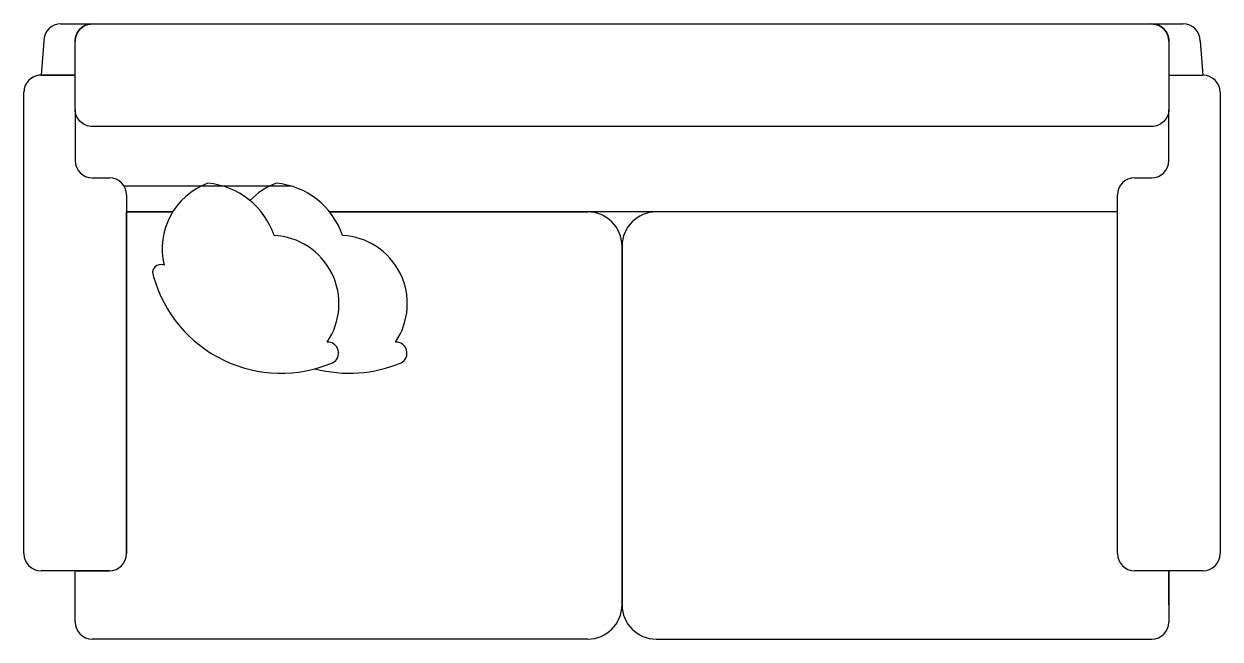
# Model space of a CAD drawing. Header units: inches. Extents: x 952 to 1534, y 135 to 801.
# Drawn here: x 1245.64 to 1289.39, y 468.39 to 490.89 of the extents above; entities that cross this region are included whole.
import ezdxf

# ---------------------------------------------------------------- set-up
doc = ezdxf.new("R2010")
doc.units = ezdxf.units.IN
doc.header["$MEASUREMENT"] = 0
doc.layers.add('Furniture', color=3, linetype='Continuous')
doc.layers.add('Main', color=140, linetype='Continuous')

# ---------------------------------------------------------------- blocks, each defined once
blk = doc.blocks.new('sofa-square-2')
at = {"layer": 'Furniture', "color": 3, "ltscale": 0.03}
for p, q in [((-0.708, 0.183), (40.342, 0.183)), ((0.442, 0.183), (39.192, 0.183)), ((-1.333, -0.442), (-1.433, -1.692)), ((-0.183, -1.692), (-0.183, -0.442)), ((39.817, -0.442), (39.817, -1.692)), ((40.967, -0.442), (41.067, -1.692)), ((-1.433, -1.692), (-0.183, -1.692)), ((39.817, -1.692), (41.067, -1.692)), ((39.817, -1.692), (41.067, -1.692)), ((-2.058, -19.192), (-2.058, -2.317)), ((-2.058, -19.192), (-2.058, -2.317)), ((41.692, -2.317), (41.692, -19.192)), ((41.692, -2.317), (41.692, -19.192)), ((-0.183, -2.942), (-0.183, -4.817)), ((39.817, -4.817), (39.817, -2.942)), ((0.442, -5.442), (1.067, -5.442)), ((38.567, -5.442), (39.192, -5.442)), ((7.73, -5.751), (1.606, -5.751)), ((1.692, -6.067), (1.692, -19.192)), ((37.942, -19.192), (37.942, -6.067)), ((1.692, -19.192), (1.692, -6.692)), ((3.384, -6.692), (1.692, -6.692)), ((1.692, -6.692), (3.384, -6.692)), ((37.942, -6.692), (9.122, -6.692)), ((9.122, -6.692), (18.567, -6.692)), ((37.942, -19.192), (37.942, -6.692)), ((19.817, -7.942), (19.817, -21.067)), ((19.817, -7.942), (19.817, -21.067)), ((19.817, -7.942), (19.817, -21.067)), ((19.817, -21.067), (19.817, -7.942)), ((-0.183, -19.817), (-1.433, -19.817)), ((-0.183, -19.817), (-1.433, -19.817)), ((-0.183, -19.817), (1.067, -19.817)), ((1.067, -19.817), (-0.183, -19.817)), ((-0.183, -21.692), (-0.183, -19.817)), ((39.817, -19.817), (38.567, -19.817)), ((41.067, -19.817), (38.567, -19.817)), ((39.817, -21.067), (39.817, -19.817)), ((39.817, -19.817), (39.817, -21.692)), ((41.067, -19.817), (39.817, -19.817)), ((18.567, -22.317), (0.442, -22.317)), ((21.067, -22.317), (39.192, -22.317))]:
    blk.add_line(p, q, dxfattribs=at)
blk.add_lwpolyline([(-0.183, -1.692), (-0.183, -0.442, -0.414214), (0.442, 0.183), (39.192, 0.183, -0.414214), (39.817, -0.442), (39.817, -2.942, -0.414214), (39.192, -3.567), (0.442, -3.567, -0.414214), (-0.183, -2.942), (-0.183, -1.692), (-1.433, -1.692, 0.414214), (-2.058, -2.317)], format="xyb", dxfattribs=at)
for centre, radius, start, end in [((-0.708, -0.442), 0.625, 90, 180), ((0.442, -0.442), 0.625, 90, 180), ((39.192, -0.442), 0.625, 360, 90), ((40.342, -0.442), 0.625, 0, 90), ((-1.433, -2.317), 0.625, 90, 180), ((41.067, -2.317), 0.625, 0, 90), ((0.442, -4.817), 0.625, 180, 270), ((39.192, -4.817), 0.625, 270, 0), ((1.067, -6.067), 0.625, 0, 90), ((5.566, -8.049), 2.569, 110.5305, 193.3597), ((4.419, -8.452), 2.82, 18.6466, 85.0001), ((8.066, -8.049), 2.569, 110.5305, 136.2793), ((6.919, -8.452), 2.82, 18.6466, 85.0001), ((38.567, -6.067), 0.625, 90, 180), ((18.567, -7.942), 1.25, 0, 90), ((21.067, -7.942), 1.25, 90, 180), ((21.067, -7.942), 1.25, 90, 180), ((6.96, -10.052), 2.505, 325.8599, 87.0078), ((9.46, -10.052), 2.505, 325.8599, 87.0078), ((2.946, -8.916), 0.299, 66.2577, 209.3762), ((7.344, -7.752), 4.84, 195.7143, 292.9857), ((9.058, -11.853), 0.396, 296.4094, 93.5832), ((11.558, -11.853), 0.396, 296.4094, 93.5832), ((9.844, -7.752), 4.84, 255.0324, 292.9857), ((-1.433, -19.192), 0.625, 180, 270), ((-1.433, -19.192), 0.625, 180, 270), ((1.067, -19.192), 0.625, 270, 0), ((1.067, -19.192), 0.625, 270, 0), ((38.567, -19.192), 0.625, 180, 270), ((38.567, -19.192), 0.625, 180, 270), ((41.067, -19.192), 0.625, 270, 0), ((41.067, -19.192), 0.625, 270, 360), ((18.567, -21.067), 1.25, 270, 0), ((21.067, -21.067), 1.25, 180, 270), ((21.067, -21.067), 1.25, 180, 270), ((0.442, -21.692), 0.625, 180, 270), ((39.192, -21.692), 0.625, 270, 360)]:
    blk.add_arc(centre, radius, start, end, dxfattribs=at)

msp = doc.modelspace()

# ---------------------------------------------------------------- block references
at = {"layer": 'Main'}
msp.add_blockref('sofa-square-2', (1247.697, 490.711), dxfattribs=at)

doc.saveas('drawing.dxf')
